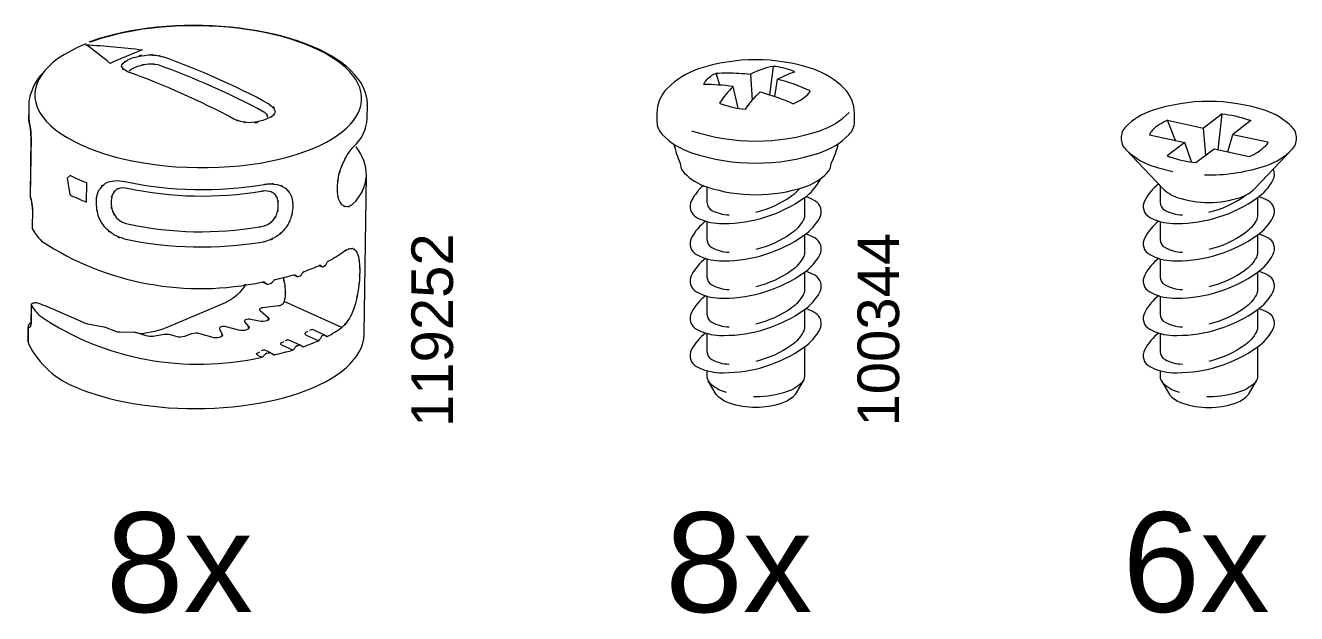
# Model space of a CAD drawing. Header units: metres. Extents: x -6.4 to 35.9, y -8.9 to 6.5.
# Drawn here: x 15.037 to 15.925, y 5.135 to 5.545 of the extents above; entities that cross this region are included whole.
import ezdxf

# ---------------------------------------------------------------- set-up
doc = ezdxf.new("R2010")
doc.units = ezdxf.units.M
doc.header["$MEASUREMENT"] = 0
doc.layers.add('PDF2_Geometry_Num_Penna__7_Num_Penna__7_Num_Penna__7_Num_Penna__7', color=7, linetype='Continuous', lineweight=18)
doc.layers.add('PDF2_Text_Num_Penna__7_Num_Penna__7_Num_Penna__7_Num_Penna__7', color=7, linetype='Continuous', lineweight=18)
doc.styles.add('GENERATED_STYLE_1', font='')
doc.styles.get('GENERATED_STYLE_1').set_extended_font_data('Arial')

msp = doc.modelspace()

# ---------------------------------------------------------------- linework, layer by layer
at = {"layer": 'PDF2_Geometry_Num_Penna__7_Num_Penna__7_Num_Penna__7_Num_Penna__7', "color": 7, "linetype": 'Continuous', "lineweight": 18, "flags": 128}
for points in [[(15.27584, 5.48957), (15.27587, 5.49057), (15.27565, 5.49359), (15.27507, 5.49661), (15.27416, 5.4996), (15.27291, 5.50255), (15.27129, 5.50547), (15.26933, 5.50837), (15.26701, 5.51119), (15.26436, 5.51398), (15.26137, 5.51668), (15.25807, 5.5193), (15.25444, 5.52182), (15.25053, 5.52423), (15.24636, 5.52655), (15.24192, 5.52874), (15.23722, 5.53081), (15.23231, 5.53276), (15.22718, 5.53459), (15.22184, 5.53629), (15.21632, 5.53784), (15.21063, 5.53925), (15.20479, 5.54055), (15.1988, 5.54168), (15.19271, 5.54266), (15.18651, 5.54351), (15.18022, 5.5442), (15.17387, 5.54474), (15.16747, 5.54512), (15.16105, 5.54535), (15.15461, 5.54542), (15.14818, 5.54534), (15.14179, 5.5451), (15.13542, 5.5447), (15.12915, 5.54417), (15.12295, 5.54346), (15.11685, 5.54262), (15.11086, 5.54162), (15.10501, 5.54047), (15.09932, 5.53918), (15.09379, 5.53776), (15.08846, 5.53619), (15.08333, 5.5345), (15.08143, 5.53378)], [(15.23846, 5.45975), (15.24307, 5.46182), (15.24737, 5.464), (15.25137, 5.46629), (15.25503, 5.46868), (15.25838, 5.47117), (15.26136, 5.47373), (15.264, 5.47639), (15.26627, 5.4791), (15.26816, 5.48186), (15.26967, 5.48468), (15.27079, 5.48753), (15.27154, 5.49041), (15.27189, 5.49331), (15.27183, 5.49622), (15.2714, 5.49913), (15.27056, 5.50203), (15.26934, 5.5049), (15.26773, 5.50774), (15.26575, 5.51054), (15.26337, 5.51328), (15.26065, 5.51597), (15.25758, 5.51859), (15.25416, 5.52112), (15.25041, 5.52358), (15.24633, 5.52594), (15.24195, 5.52819), (15.23728, 5.53032), (15.23235, 5.53234), (15.22713, 5.53423), (15.22169, 5.53599), (15.21605, 5.53762), (15.21018, 5.53909), (15.20414, 5.54042), (15.19793, 5.54158), (15.19159, 5.5426), (15.18514, 5.54346), (15.17859, 5.54414), (15.17196, 5.54466), (15.16528, 5.54501), (15.15858, 5.54519), (15.15189, 5.54521), (15.14521, 5.54504), (15.13856, 5.54471), (15.132, 5.54422), (15.12551, 5.54355), (15.11914, 5.54272), (15.11289, 5.54172), (15.10681, 5.54057), (15.10091, 5.53927), (15.09519, 5.5378), (15.08968, 5.5362), (15.08443, 5.53446), (15.08244, 5.53375)], [(15.03949, 5.49306), (15.03934, 5.48228)], [(15.03934, 5.48228), (15.03943, 5.47994), (15.03991, 5.47695)], [(15.83488, 5.47915), (15.86002, 5.47374)], [(15.87305, 5.48367), (15.86003, 5.47374)], [(15.86163, 5.45493), (15.86003, 5.47374)], [(15.04092, 5.4677), (15.04035, 5.42629)], [(15.85152, 5.45006), (15.84684, 5.46368)], [(15.87701, 5.4572), (15.88053, 5.46934)], [(15.25499, 5.43072), (15.25503, 5.43358)], [(15.08658, 5.42035), (15.08661, 5.42321)], [(15.09697, 5.42341), (15.09692, 5.42056)], [(15.21365, 5.41803), (15.21368, 5.42089)], [(15.22376, 5.42036), (15.22372, 5.41751)], [(15.18988, 5.36447), (15.18985, 5.36303)], [(15.20248, 5.36629), (15.20552, 5.36493)], [(15.22418, 5.37122), (15.22672, 5.3701)], [(15.0411, 5.35002), (15.04092, 5.3375)], [(15.2065, 5.33965), (15.20653, 5.34155)], [(15.17449, 5.32878), (15.17449, 5.32966)], [(15.19293, 5.3336), (15.19294, 5.33508)], [(15.2334, 5.32898), (15.23292, 5.32923), (15.23257, 5.32952), (15.23236, 5.32985), (15.23228, 5.33017), (15.23236, 5.33049), (15.23257, 5.33081), (15.23292, 5.33109), (15.2334, 5.33134)], [(15.2334, 5.33134), (15.23452, 5.33181)], [(15.21657, 5.32187), (15.21609, 5.32213), (15.21574, 5.32243), (15.21552, 5.32274), (15.21545, 5.32306), (15.21552, 5.32338), (15.21574, 5.3237), (15.21609, 5.32398), (15.21657, 5.32422)], [(15.21657, 5.32421), (15.2177, 5.3247)], [(15.19974, 5.31476), (15.19926, 5.31503), (15.19891, 5.3153), (15.1987, 5.31562), (15.19862, 5.31594), (15.1987, 5.31627), (15.19891, 5.31658), (15.19926, 5.31686), (15.19974, 5.31711)], [(15.19974, 5.31711), (15.20086, 5.31758)], [(15.20834, 5.3168), (15.20433, 5.31859)], [(15.89686, 5.29715), (15.89128, 5.28778)]]:
    msp.add_lwpolyline(points, dxfattribs=at)
for points in [[(15.09615, 5.5189, 0.023588), (15.07927, 5.53198, -0.015714), (15.11858, 5.52838, 0.010533)], [(15.59193, 5.4565, 0.116785), (15.61244, 5.46918, 0.198803), (15.61614, 5.47813), (15.61614, 5.48407, 0.199023), (15.60893, 5.50149, 0.116473), (15.58704, 5.51502, 0.162267), (15.5073, 5.51502, 0.116224), (15.48541, 5.50149, 0.198989), (15.4782, 5.48407), (15.4782, 5.47813, 0.199736), (15.48192, 5.46918, 0.116598), (15.50243, 5.4565, 0.162283)], [(15.0797, 5.42205), (15.07989, 5.4354, -0.025609), (15.06822, 5.44059), (15.06611, 5.43884), (15.06804, 5.42724, 0.025174)]]:
    msp.add_lwpolyline(points, format="xyb", close=True, dxfattribs=at)
for points in [[(15.55711, 5.49695), (15.55964, 5.51685, 0.077111), (15.54356, 5.51135), (15.54476, 5.49319)], [(15.56065, 5.49578), (15.56242, 5.50783, -0.049852), (15.57446, 5.51312, 0.018305), (15.57242, 5.51389, 0.06611), (15.55964, 5.51685)], [(15.53144, 5.50275, 0.033363), (15.51089, 5.50418, -0.121474), (15.5126, 5.507, -0.136616), (15.51956, 5.51209)], [(15.52201, 5.50375), (15.51956, 5.51209, -0.01474), (15.52727, 5.5123, -0.02935), (15.54357, 5.51135)], [(15.53503, 5.48754), (15.53144, 5.50275, 0.067971), (15.52193, 5.49105, 0.015108), (15.52376, 5.49037, 0.054104), (15.54002, 5.48685, -0.060585), (15.55027, 5.49896, -0.039505), (15.57344, 5.49074, 0.108009), (15.58358, 5.49728, 0.10707), (15.58518, 5.49979, 0.043153), (15.56242, 5.50783)], [(15.2653, 5.4597, -0.015735), (15.26633, 5.46083, 0.201698), (15.27575, 5.48047), (15.27587, 5.48982)], [(15.86077, 5.44104, 0.005511), (15.86372, 5.441, 0.080671), (15.90348, 5.44745, 0.116684), (15.92173, 5.45873, 0.414228), (15.92173, 5.4746, 0.116377), (15.90349, 5.4859, 0.162408), (15.82402, 5.48591, 0.116402), (15.80571, 5.47464, 0.41521), (15.80571, 5.45879, 0.116671), (15.82394, 5.44746, 0.030081), (15.83866, 5.44352)], [(15.03991, 5.47695), (15.03996, 5.4764), (15.03997, 5.47635, -0.072638), (15.03939, 5.48287)], [(15.50243, 5.4719, 0.162283), (15.59193, 5.4719, 0.117044), (15.61244, 5.48458)], [(15.84042, 5.46507), (15.83488, 5.47915, 0.101926), (15.82418, 5.4721, 0.120518), (15.82228, 5.46896), (15.84684, 5.46368), (15.83458, 5.45434, 0.016664), (15.83661, 5.45358, 0.053777), (15.85473, 5.44966), (15.86734, 5.45927), (15.89197, 5.45398, 0.106547), (15.90325, 5.46126)], [(15.87025, 5.45865), (15.87305, 5.48367, -0.053844), (15.89082, 5.47978, -0.021126), (15.8931, 5.47893), (15.88053, 5.46934), (15.90504, 5.46407, -0.108961), (15.90325, 5.46126)], [(15.03997, 5.47634, -0.039539), (15.04083, 5.46975, -0.024883), (15.04087, 5.46794), (15.0403, 5.42653)], [(15.49001, 5.46256, 0.044608), (15.49442, 5.44924, 0.199167), (15.49725, 5.44239, 0.116367), (15.51294, 5.4327, 0.162099), (15.5814, 5.4327, 0.116268), (15.59709, 5.44239, 0.199321), (15.59993, 5.44924, 0.058564), (15.60493, 5.46295)], [(15.04101, 5.35033), (15.04083, 5.33783, 0.287889), (15.039, 5.33499), (15.03888, 5.32472), (15.03892, 5.32389), (15.03913, 5.32317, 0.188738), (15.07336, 5.2923), (15.07424, 5.29193), (15.07907, 5.29004), (15.08411, 5.28827), (15.08938, 5.28664), (15.09484, 5.28512), (15.10047, 5.28374), (15.10626, 5.28251), (15.1122, 5.28142), (15.11826, 5.28046), (15.1244, 5.27967), (15.13067, 5.279), (15.137, 5.27848), (15.14338, 5.27812), (15.1498, 5.27792), (15.15623, 5.27786), (15.16266, 5.27795), (15.16907, 5.2782), (15.17545, 5.27859), (15.18176, 5.27914), (15.18798, 5.27983), (15.19413, 5.28067), (15.20015, 5.28165), (15.20604, 5.28278), (15.21179, 5.28404), (15.21738, 5.28545), (15.22278, 5.28698), (15.228, 5.28865), (15.23298, 5.29044), (15.23777, 5.29236), (15.24231, 5.2944), (15.2466, 5.29656), (15.25062, 5.29883), (15.25437, 5.30121), (15.25783, 5.3037), (15.26098, 5.3063), (15.26383, 5.309), (15.26631, 5.31179), (15.26847, 5.31465), (15.27025, 5.31758), (15.27168, 5.32057), (15.27271, 5.32356), (15.27337, 5.32656), (15.27367, 5.32956), (15.27369, 5.33021), (15.2752, 5.44044, 0.169445), (15.26809, 5.46055)], [(15.80551, 5.45893), (15.83142, 5.43173, 0.115798), (15.84164, 5.42537, 0.16262), (15.88573, 5.42537, 0.117108), (15.89597, 5.43168), (15.92192, 5.45893)], [(15.8286, 5.43468, 0.105336), (15.8189, 5.42321, 0.413241), (15.82246, 5.4114, 0.116292), (15.83851, 5.40713, 0.007224), (15.84131, 5.4071, 0.154758), (15.89753, 5.42493, 0.116561), (15.90854, 5.43738, 0.233563), (15.90878, 5.44511)], [(15.10645, 5.43643, 0.094279), (15.20379, 5.43439, -0.018676), (15.20613, 5.4347)], [(15.26476, 5.4199, 0.033384), (15.26578, 5.42079, 0.193348), (15.2752, 5.44044)], [(15.51065, 5.43355, 0.092484), (15.50235, 5.42321, 0.412695), (15.50591, 5.4114, 0.116067), (15.52196, 5.40712, 0.005755), (15.52477, 5.4071, 0.154882), (15.58099, 5.42493, 0.125016), (15.59258, 5.4385)], [(15.04039, 5.42573, -0.053815), (15.04191, 5.41647), (15.04174, 5.40396)], [(15.10222, 5.43161, -0.150456), (15.10818, 5.43174, 0.094197), (15.20203, 5.42977), (15.20238, 5.42984), (15.20352, 5.42994, -0.14899), (15.20837, 5.42936)], [(15.51222, 5.40875, 0.107194), (15.50235, 5.39715, 0.413051), (15.50591, 5.38535, 0.116057), (15.52196, 5.38107, 0.007191), (15.52477, 5.38103, 0.154873), (15.58099, 5.39888, 0.116905), (15.59199, 5.41133, 0.415252), (15.58849, 5.42298, 0.048757), (15.58213, 5.42577)], [(15.51315, 5.43263), (15.51315, 5.42198, 0.276839), (15.51656, 5.41628, 0.116669), (15.52846, 5.41311)], [(15.54718, 5.41501, 0.095557), (15.57227, 5.42632, 0.072445), (15.57781, 5.43157)], [(15.82876, 5.40875, 0.107446), (15.8189, 5.39715, 0.413406), (15.82246, 5.38535, 0.116282), (15.83851, 5.38107, 0.007224), (15.84131, 5.38104, 0.154885), (15.89753, 5.39888, 0.116561), (15.90854, 5.41133, 0.413735), (15.90497, 5.4231, 0.04816), (15.89867, 5.42577)], [(15.82969, 5.43353), (15.82969, 5.42198, 0.276526), (15.83311, 5.41628, 0.116535), (15.84501, 5.41311), (15.84523, 5.41311)], [(15.5812, 5.42508), (15.5812, 5.41256, -0.124952), (15.58043, 5.40949, -0.116023), (15.57227, 5.40026, -0.095438), (15.54718, 5.38896)], [(15.89774, 5.42508), (15.89774, 5.41256, -0.124323), (15.89697, 5.40949, -0.116962), (15.8888, 5.40027, -0.096036), (15.86372, 5.38897)], [(15.042, 5.41613), (15.04184, 5.40361, 0.066551), (15.04817, 5.39487, 0.201539), (15.20279, 5.36633)], [(15.51315, 5.40848), (15.51315, 5.39593, 0.276333), (15.51656, 5.39022, 0.116032), (15.52847, 5.38705), (15.52869, 5.38705)], [(15.82969, 5.40848), (15.82969, 5.39593, 0.275707), (15.83311, 5.39022, 0.11623), (15.84501, 5.38705), (15.84523, 5.38705)], [(15.10943, 5.40661, 0.094186), (15.20023, 5.40471, 0.023631), (15.20181, 5.40491)], [(15.51222, 5.38271, 0.106159), (15.50235, 5.37111, 0.412686), (15.50591, 5.3593, 0.116528), (15.52196, 5.35502, 0.005746), (15.52477, 5.35498, 0.154869), (15.58099, 5.37283, 0.11661), (15.59199, 5.38527, 0.414374), (15.58847, 5.39699, 0.04821), (15.58213, 5.39972)], [(15.5812, 5.39903), (15.5812, 5.38649, -0.125053), (15.58043, 5.38344, -0.116023), (15.57227, 5.37421, -0.095707), (15.54718, 5.36291)], [(15.82876, 5.38271, 0.106411), (15.8189, 5.37111, 0.412968), (15.82246, 5.3593, 0.116754), (15.83851, 5.35502, 0.005779), (15.84131, 5.35498, 0.15488), (15.89753, 5.37283, 0.116561), (15.90854, 5.38527, 0.412613), (15.90496, 5.39711, 0.047098), (15.89867, 5.39972)], [(15.89774, 5.39903), (15.89774, 5.38649, -0.125152), (15.89697, 5.38345, -0.116449), (15.8888, 5.37421, -0.095499), (15.86372, 5.36291)], [(15.10591, 5.3964, 0.094245), (15.20323, 5.39437, 0.026512), (15.20558, 5.39489)], [(15.51315, 5.38243), (15.51315, 5.36987, 0.276839), (15.51656, 5.36417, 0.115687), (15.52847, 5.36099), (15.52869, 5.36099)], [(15.82969, 5.38243), (15.82969, 5.36987, 0.276526), (15.83311, 5.36418, 0.114931), (15.84501, 5.361, 0.018277), (15.84523, 5.36099)], [(15.24423, 5.37693), (15.24228, 5.37777), (15.24438, 5.37684, 0.00234), (15.24325, 5.37779)], [(15.51222, 5.35665, 0.106504), (15.50235, 5.34505, 0.41245), (15.50591, 5.33324, 0.116067), (15.52196, 5.32896, 0.005752), (15.52477, 5.32893, 0.154816), (15.58099, 5.34677, 0.11661), (15.59199, 5.35921, 0.413806), (15.58845, 5.37098, 0.045477), (15.58213, 5.37367)], [(15.5812, 5.37298), (15.5812, 5.36045, -0.124323), (15.58043, 5.35739, -0.115805), (15.57227, 5.34815, -0.095572), (15.54718, 5.33685)], [(15.82876, 5.35665, 0.106756), (15.8189, 5.34505, 0.413415), (15.82246, 5.33325, 0.116046), (15.83851, 5.32896, 0.00578), (15.84131, 5.32893, 0.154946), (15.89753, 5.34678, 0.116294), (15.90854, 5.35921, 0.412733), (15.90494, 5.37107, 0.047083), (15.89867, 5.37367)], [(15.89774, 5.37298), (15.89774, 5.36045, -0.123695), (15.89697, 5.35739, -0.115834), (15.8888, 5.34815, -0.095917), (15.86372, 5.33686)], [(15.19101, 5.36469, -0.142901), (15.17651, 5.35161), (15.137, 5.33491, -0.068424), (15.11735, 5.32997)], [(15.20254, 5.36629), (15.20529, 5.36506, 0.00598), (15.20388, 5.3661)], [(15.21166, 5.36806, 0.017544), (15.22423, 5.37124), (15.22653, 5.37021)], [(15.51315, 5.35637), (15.51315, 5.34382, 0.276405), (15.51656, 5.33812, 0.117305), (15.52846, 5.33495)], [(15.82969, 5.35638), (15.82969, 5.34382, 0.276526), (15.83311, 5.33812, 0.116216), (15.84501, 5.33495)], [(15.09172, 5.33474), (15.08059, 5.3368, -0.05334), (15.07914, 5.33722, -0.011818), (15.0755, 5.33882), (15.05785, 5.34667, 0.002502), (15.04642, 5.35131)], [(15.2466, 5.32878), (15.24787, 5.32821, 0.03585), (15.2581, 5.33455), (15.21767, 5.35254, -0.015755), (15.21705, 5.35109, -0.219565), (15.21377, 5.34958), (15.20284, 5.34825), (15.20221, 5.34813), (15.20163, 5.34797), (15.20118, 5.34774), (15.20085, 5.34748), (15.20065, 5.3472), (15.2006, 5.3469), (15.2007, 5.3466), (15.20095, 5.34632), (15.20653, 5.34155), (15.207, 5.34094), (15.207, 5.34031), (15.20657, 5.3397), (15.20573, 5.33918), (15.20454, 5.3388), (15.20314, 5.33862), (15.20166, 5.33862), (15.20025, 5.33882), (15.19442, 5.34008), (15.19352, 5.34021), (15.19258, 5.34022), (15.19169, 5.34011), (15.19091, 5.33989), (15.19032, 5.33958), (15.18997, 5.33921), (15.18989, 5.3388), (15.19009, 5.3384), (15.19294, 5.33508), (15.19325, 5.33446), (15.1931, 5.33383), (15.19253, 5.33326), (15.19156, 5.33279), (15.19033, 5.33247), (15.1889, 5.33234), (15.18745, 5.33239), (15.1861, 5.33265), (15.17731, 5.33497), (15.17648, 5.33513), (15.17556, 5.33519), (15.17467, 5.33511), (15.17385, 5.33493), (15.17321, 5.33467), (15.17275, 5.33433), (15.17255, 5.33394), (15.17261, 5.33355), (15.17449, 5.32965), (15.17459, 5.32905), (15.17425, 5.32845), (15.17352, 5.32794), (15.17248, 5.32754), (15.17121, 5.32729), (15.16981, 5.32721), (15.16842, 5.32732), (15.16715, 5.32761), (15.15894, 5.33013, 0.15323), (15.15313, 5.33003), (15.14818, 5.3282, -0.151138), (15.14244, 5.32808), (15.13832, 5.32929, 0.106016), (15.13399, 5.32952), (15.12598, 5.32827, -0.114954), (15.12138, 5.3286), (15.11584, 5.33049, 0.074609), (15.11311, 5.33093), (15.10304, 5.33118, -0.084779), (15.10011, 5.3317), (15.09302, 5.3344)], [(15.51222, 5.33059, 0.107194), (15.50235, 5.31899, 0.413275), (15.50591, 5.30719, 0.116302), (15.52196, 5.30292, 0.005746), (15.52477, 5.30287, 0.154807), (15.58099, 5.32072, 0.116582), (15.59199, 5.33317, 0.414707), (15.58851, 5.3448, 0.04821), (15.58213, 5.34761)], [(15.5812, 5.34692), (15.5812, 5.33439, -0.124323), (15.58043, 5.33133, -0.116279), (15.57227, 5.3221, -0.095565), (15.54718, 5.3108)], [(15.82876, 5.3306, 0.106928), (15.8189, 5.31899, 0.413813), (15.82246, 5.30719, 0.116292), (15.83851, 5.30292, 0.005779), (15.84131, 5.30287, 0.154815), (15.89753, 5.32072, 0.116399), (15.90854, 5.33316, 0.412889), (15.90499, 5.34494, 0.047645), (15.89867, 5.34761)], [(15.89774, 5.34692), (15.89774, 5.33439, -0.124323), (15.89697, 5.33133, -0.115653), (15.8888, 5.3221, -0.095499), (15.86372, 5.3108)], [(15.03891, 5.3245), (15.03904, 5.33476, -0.291358), (15.04083, 5.33785), (15.0408, 5.33717), (15.04073, 5.33673), (15.0407, 5.33656), (15.04071, 5.33658)], [(15.04744, 5.34227, 0.205789), (15.20207, 5.31373), (15.19973, 5.31476)], [(15.22957, 5.32177), (15.23114, 5.32106, 0.022247), (15.24178, 5.32526), (15.2334, 5.32898)], [(15.24717, 5.32827, 0.002209), (15.24611, 5.32919), (15.23798, 5.3328, 0.203488), (15.23653, 5.33283), (15.2354, 5.33235)], [(15.51315, 5.33032), (15.51315, 5.31777, 0.276839), (15.51656, 5.31207, 0.116019), (15.52846, 5.30889)], [(15.82969, 5.33032), (15.82969, 5.31776, 0.276839), (15.8331, 5.31207, 0.115885), (15.84501, 5.30889), (15.84523, 5.30889)], [(15.20905, 5.3163), (15.21094, 5.31545, 0.017835), (15.22372, 5.31869), (15.21657, 5.32186)], [(15.23028, 5.32117, 0.001773), (15.22898, 5.32222), (15.22114, 5.32569, 0.209146), (15.2197, 5.32571), (15.21857, 5.32524)], [(15.5812, 5.32087), (15.5812, 5.30035, -0.197061), (15.57937, 5.29593, -0.116154), (15.56925, 5.28968, -0.080362), (15.54718, 5.2861, -0.008372), (15.54574, 5.28612)], [(15.89774, 5.32087), (15.89774, 5.30035, -0.199161), (15.89591, 5.29594, -0.116285), (15.88579, 5.28968, -0.080317), (15.86372, 5.2861, -0.000021), (15.86229, 5.28611)], [(15.20351, 5.31856, 0.228424), (15.20287, 5.31859), (15.20174, 5.31812)], [(15.51315, 5.30427), (15.51315, 5.30034, 0.198629), (15.51498, 5.29593, 0.116423), (15.5251, 5.28969, 0.007304), (15.5266, 5.2892)], [(15.82969, 5.30427), (15.82969, 5.30034, 0.198377), (15.83152, 5.29593, 0.11606), (15.84164, 5.28969, 0.009005), (15.84315, 5.2892)], [(15.58031, 5.29715), (15.57473, 5.28778, -0.054165), (15.57395, 5.28676, -0.11631), (15.56553, 5.28157, -0.162605), (15.52881, 5.28157, -0.116795), (15.52041, 5.28676, -0.058777), (15.51961, 5.28778), (15.51403, 5.29715)], [(15.83058, 5.29715), (15.83616, 5.28778, 0.057382), (15.83695, 5.28677, 0.116492), (15.84537, 5.28157, 0.16279), (15.88209, 5.28157, 0.116625), (15.89049, 5.28677)]]:
    msp.add_lwpolyline(points, format="xyb", dxfattribs=at)
at = {"layer": 'PDF2_Geometry_Num_Penna__7_Num_Penna__7_Num_Penna__7_Num_Penna__7', "color": 7, "linetype": 'Continuous', "lineweight": 18}
for centre, radius, start, end in [((14.95672, 5.02734), 0.52659, 61.58026, 70.44297), ((15.4001, 4.83969), 0.74123, 112.81791, 113.18157), ((15.26823, 5.15258), 0.39491, 112.6334, 113.31072), ((14.95388, 5.02301), 0.5251, 61.60407, 70.43516), ((14.92678, 5.00505), 0.53953, 61.688, 70.33832), ((15.32353, 5.19812), 0.30563, 112.35126, 113.23298), ((15.84692, 5.48576), 0.07272, 283.3557, 305.17267), ((15.21103, 5.45303), 0.0814, 297.48638, 305.96799), ((15.10047, 5.46136), 0.15763, 325.14168, 325.8879), ((15.1892, 5.49718), 0.13068, 289.05852, 294.0712), ((15.25679, 5.35374), 0.02597, 114.04389, 117.05825), ((15.0849, 5.46634), 0.18443, 331.47003, 332.09526), ((15.17891, 5.51076), 0.14848, 280.65857, 281.35784), ((14.89993, 5.63839), 0.41225, 318.61266, 318.90445), ((15.20396, 5.4446), 0.07814, 287.48722, 288.62548), ((15.25619, 5.30541), 0.02602, 114.14465, 117.1699), ((15.21998, 5.32496), 0.000805, 63.90272, 110.22593), ((15.5906, 5.05741), 0.45005, 144.13904, 144.40189), ((15.07795, 5.78248), 0.48417, 287.90254, 288.08686), ((15.40274, 5.23572), 0.18388, 149.95991, 150.58843), ((14.94932, 5.54608), 0.34375, 317.60813, 317.9622), ((15.10797, 5.81292), 0.50593, 281.14046, 281.34459), ((15.13366, 5.2174), 0.12435, 52.19005, 52.96481)]:
    msp.add_arc(centre, radius, start, end, dxfattribs=at)
msp.add_ellipse((15.15774, 5.49567), major_axis=(-0.11417, 0.00156), ratio=0.433766, start_param=5.476389, end_param=8.645138, dxfattribs=at)
for points in [[(15.11265, 5.52291), (15.12725, 5.52645), (15.10691, 5.52256), (15.12283, 5.52485)], [(15.12283, 5.52485), (15.13116, 5.52466), (15.12017, 5.52516), (15.12832, 5.5246)], [(15.12832, 5.5246), (15.13557, 5.52318), (15.12624, 5.52528), (15.13299, 5.52355)], [(15.10831, 5.51313), (15.10033, 5.51853), (15.10874, 5.5109), (15.10412, 5.51695)], [(15.10412, 5.51695), (15.1053, 5.52025), (15.10311, 5.51586), (15.10522, 5.51913)], [(15.10522, 5.51913), (15.1095, 5.52213), (15.10325, 5.51825), (15.10832, 5.52107)], [(15.11196, 5.51525), (15.10899, 5.51369), (15.11269, 5.5158), (15.11011, 5.51419)], [(15.11011, 5.51419), (15.10926, 5.51316), (15.11029, 5.51455), (15.10959, 5.5135)], [(15.123, 5.51846), (15.11244, 5.51676), (15.12593, 5.51957), (15.11626, 5.51707)], [(15.12972, 5.51779), (15.12008, 5.51924), (15.13353, 5.51789), (15.123, 5.51846)], [(15.04913, 5.51219), (15.0439, 5.50727), (15.04107, 5.50016), (15.03953, 5.49334)], [(15.20734, 5.49047), (15.21528, 5.48304), (15.20693, 5.49323), (15.21151, 5.48539)], [(15.04054, 5.47321), (15.03958, 5.47934), (15.04084, 5.47184), (15.03991, 5.47695)], [(15.18732, 5.4783), (15.18009, 5.48075), (15.18938, 5.47724), (15.18266, 5.48004)], [(15.20297, 5.47896), (15.18839, 5.47589), (15.20872, 5.47885), (15.19281, 5.47749)], [(15.20491, 5.48401), (15.20298, 5.48539), (15.20561, 5.48357), (15.2036, 5.48492)], [(15.20612, 5.48245), (15.20456, 5.48482), (15.20698, 5.4817), (15.20491, 5.48401)], [(15.20624, 5.48127), (15.20614, 5.48304), (15.20639, 5.48069), (15.20612, 5.48245)], [(15.21042, 5.48282), (15.20613, 5.47962), (15.21236, 5.4837), (15.2073, 5.48078)], [(15.21151, 5.48539), (15.21032, 5.48148), (15.21252, 5.48659), (15.21042, 5.48282)], [(15.04081, 5.47049), (15.04042, 5.47463), (15.04099, 5.46922), (15.04054, 5.47321)], [(15.04092, 5.4677), (15.04081, 5.47185), (15.04101, 5.46625), (15.04081, 5.47049)], [(15.19281, 5.47749), (15.18449, 5.4785), (15.19546, 5.47685), (15.18732, 5.4783)], [(15.26188, 5.45498), (15.26704, 5.46243), (15.26021, 5.45299), (15.26529, 5.45971)], [(15.25856, 5.4486), (15.26346, 5.45848), (15.25681, 5.44571), (15.26188, 5.45498)], [(15.25503, 5.43358), (15.25617, 5.4448), (15.25416, 5.42971), (15.25604, 5.44114)], [(15.25604, 5.44114), (15.25763, 5.44686), (15.25542, 5.43926), (15.25714, 5.44493)], [(15.25714, 5.44493), (15.25921, 5.45048), (15.25639, 5.44315), (15.25856, 5.4486)], [(15.08833, 5.43037), (15.09476, 5.43811), (15.08548, 5.42855), (15.09298, 5.43515)], [(15.09298, 5.43515), (15.09665, 5.43724), (15.10143, 5.43752), (15.10645, 5.43643)], [(15.20613, 5.4347), (15.21663, 5.43458), (15.20287, 5.43531), (15.213, 5.43433)], [(15.213, 5.43433), (15.22187, 5.43096), (15.21047, 5.43609), (15.21869, 5.43177)], [(15.21869, 5.43177), (15.22485, 5.42501), (15.21728, 5.43461), (15.22248, 5.42696)], [(15.04035, 5.4263), (15.04183, 5.41988), (15.03984, 5.42879), (15.04135, 5.42184)], [(15.0403, 5.42653), (15.04056, 5.42653), (15.04013, 5.42574), (15.0404, 5.42574)], [(15.08661, 5.42321), (15.08714, 5.42901), (15.08622, 5.42139), (15.08708, 5.42702)], [(15.08708, 5.42702), (15.08881, 5.43216), (15.08627, 5.42544), (15.08833, 5.43037)], [(15.09803, 5.42785), (15.09603, 5.4214), (15.09815, 5.43028), (15.09697, 5.42341)], [(15.10097, 5.43098), (15.09619, 5.42661), (15.10207, 5.43287), (15.09803, 5.42785)], [(15.10223, 5.43158), (15.10033, 5.43068), (15.10287, 5.43188), (15.10097, 5.43098)], [(15.20998, 5.42846), (15.20759, 5.42984), (15.21082, 5.42806), (15.20836, 5.42936)], [(15.2114, 5.42724), (15.20934, 5.42913), (15.21217, 5.42672), (15.20998, 5.42846)], [(15.21245, 5.42582), (15.21091, 5.42801), (15.21305, 5.42515), (15.2114, 5.42724)], [(15.21319, 5.42422), (15.21217, 5.42666), (15.21362, 5.42347), (15.21245, 5.42582)], [(15.21368, 5.42089), (15.21309, 5.42596), (15.21409, 5.4193), (15.21319, 5.42422)], [(15.22248, 5.42696), (15.22409, 5.42234), (15.22214, 5.42862), (15.22347, 5.42383)], [(15.25817, 5.42016), (15.25437, 5.42587), (15.2591, 5.41753), (15.25582, 5.42433)], [(15.25582, 5.42433), (15.25476, 5.42868), (15.25604, 5.42273), (15.25517, 5.4273)], [(15.25517, 5.4273), (15.2548, 5.43234), (15.25517, 5.4255), (15.25498, 5.43071)], [(15.04135, 5.42184), (15.04206, 5.41773), (15.04114, 5.4233), (15.04181, 5.41905)], [(15.04181, 5.41905), (15.04219, 5.41461), (15.0418, 5.42049), (15.04201, 5.41613)], [(15.0881, 5.41209), (15.08515, 5.42448), (15.08818, 5.40799), (15.08658, 5.42035)], [(15.09692, 5.42056), (15.09791, 5.41307), (15.09604, 5.42303), (15.09785, 5.41556)], [(15.09785, 5.41556), (15.10173, 5.40858), (15.09606, 5.41765), (15.10068, 5.41103)], [(15.21272, 5.41356), (15.21447, 5.42026), (15.21263, 5.41133), (15.21364, 5.41803)], [(15.22372, 5.41751), (15.22209, 5.4065), (15.22501, 5.4212), (15.22225, 5.41016)], [(15.22347, 5.42383), (15.22404, 5.4187), (15.22346, 5.42564), (15.22376, 5.42036)], [(15.26139, 5.4187), (15.25647, 5.42031), (15.2629, 5.4174), (15.25817, 5.42016)], [(15.26476, 5.4199), (15.25972, 5.41758), (15.26645, 5.41997), (15.26139, 5.4187)], [(15.08999, 5.40812), (15.08699, 5.41404), (15.0908, 5.40609), (15.0881, 5.41209)], [(15.09256, 5.40451), (15.08859, 5.40983), (15.09372, 5.40262), (15.08999, 5.40812)], [(15.10069, 5.41104), (15.10645, 5.40616), (15.09847, 5.41223), (15.10469, 5.408)], [(15.10469, 5.408), (15.11171, 5.40558), (15.10222, 5.40836), (15.10943, 5.40661)], [(15.20638, 5.40649), (15.2123, 5.41071), (15.20467, 5.40471), (15.21019, 5.40949)], [(15.21019, 5.40949), (15.2143, 5.41543), (15.20923, 5.40728), (15.21272, 5.41356)], [(15.22057, 5.40661), (15.2173, 5.40161), (15.22181, 5.40818), (15.21832, 5.40332)], [(15.22225, 5.41016), (15.21985, 5.4048), (15.22323, 5.41187), (15.22057, 5.40661)], [(15.52847, 5.41311), (15.52855, 5.41311), (15.52861, 5.4131), (15.52869, 5.4131)], [(15.09869, 5.39928), (15.08918, 5.40667), (15.10145, 5.3962), (15.09255, 5.40451)], [(15.10591, 5.3964), (15.09494, 5.40019), (15.10938, 5.39444), (15.09869, 5.39928)], [(15.20181, 5.40491), (15.20877, 5.40697), (15.19964, 5.40382), (15.20638, 5.40649)], [(15.21252, 5.39805), (15.20228, 5.39284), (15.21616, 5.39915), (15.20559, 5.39489)], [(15.21832, 5.40332), (15.20992, 5.39501), (15.22153, 5.40557), (15.21252, 5.39805)], [(15.26166, 5.38887), (15.26546, 5.39019), (15.2605, 5.3887), (15.26413, 5.38961)], [(15.26619, 5.38936), (15.26878, 5.38771), (15.26547, 5.39019), (15.26786, 5.38812)], [(15.25884, 5.38715), (15.26316, 5.38994), (15.25749, 5.38651), (15.26166, 5.38887)], [(15.26413, 5.38961), (15.26732, 5.38945), (15.2632, 5.38994), (15.26619, 5.38936)], [(15.26786, 5.38812), (15.26981, 5.38498), (15.26732, 5.38944), (15.2691, 5.38589)], [(15.2691, 5.38589), (15.27047, 5.38123), (15.26876, 5.38771), (15.26996, 5.38266)], [(15.26996, 5.38266), (15.27075, 5.37659), (15.2698, 5.38492), (15.27044, 5.37848)], [(15.23098, 5.37295), (15.23149, 5.37356), (15.2308, 5.37277), (15.23133, 5.37334)], [(15.23133, 5.37334), (15.23193, 5.37378), (15.23111, 5.37324), (15.23174, 5.37361)], [(15.23174, 5.37361), (15.23195, 5.37361), (15.23165, 5.37367), (15.23187, 5.37367)], [(15.2425, 5.37785), (15.24305, 5.37802), (15.24233, 5.37785), (15.24285, 5.37795)], [(15.24285, 5.37795), (15.24334, 5.37784), (15.24271, 5.37802), (15.24317, 5.37785)], [(15.24317, 5.37785), (15.24332, 5.37785), (15.2431, 5.37779), (15.24326, 5.37779)], [(15.24423, 5.37693), (15.24465, 5.37669), (15.24407, 5.37697), (15.24451, 5.3768)], [(15.24451, 5.3768), (15.24502, 5.3768), (15.24434, 5.37675), (15.24484, 5.37682)], [(15.24484, 5.37682), (15.24503, 5.37682), (15.24478, 5.37687), (15.24497, 5.37687)], [(15.2462, 5.37746), (15.24671, 5.37781), (15.24602, 5.37731), (15.24654, 5.37771)], [(15.24654, 5.37771), (15.247, 5.37827), (15.2464, 5.37749), (15.24685, 5.37811)], [(15.24685, 5.37811), (15.2471, 5.37811), (15.24667, 5.37825), (15.24694, 5.37825)], [(15.24789, 5.38003), (15.24829, 5.38069), (15.24773, 5.37984), (15.24817, 5.38045)], [(15.24817, 5.38045), (15.24865, 5.38094), (15.248, 5.38033), (15.24849, 5.38075)], [(15.24849, 5.38075), (15.24868, 5.38075), (15.24842, 5.38082), (15.2486, 5.38082)], [(15.27054, 5.37345), (15.27023, 5.36514), (15.27075, 5.37636), (15.2703, 5.36785)], [(15.27044, 5.37848), (15.27067, 5.37108), (15.27044, 5.38113), (15.27054, 5.37345)], [(15.20279, 5.36632), (15.20361, 5.36638), (15.20253, 5.36636), (15.20334, 5.36633)], [(15.20334, 5.36633), (15.20407, 5.3661), (15.20311, 5.36646), (15.20381, 5.36617)], [(15.20381, 5.36617), (15.20395, 5.36617), (15.20376, 5.3661), (15.20388, 5.3661)], [(15.20529, 5.36506), (15.20593, 5.36471), (15.20505, 5.36512), (15.20574, 5.36486)], [(15.20574, 5.36486), (15.20648, 5.36477), (15.20546, 5.36483), (15.20623, 5.36483)], [(15.20623, 5.36483), (15.20645, 5.36483), (15.20616, 5.36484), (15.20637, 5.36484)], [(15.20815, 5.36519), (15.20894, 5.36545), (15.20791, 5.36506), (15.20868, 5.36538)], [(15.20868, 5.36538), (15.20939, 5.36588), (15.20847, 5.36518), (15.20915, 5.36573)], [(15.20915, 5.36573), (15.20934, 5.36573), (15.20904, 5.36583), (15.20922, 5.36583)], [(15.21061, 5.36741), (15.21123, 5.368), (15.21038, 5.36725), (15.21104, 5.36779)], [(15.21104, 5.36779), (15.21176, 5.36818), (15.21078, 5.36771), (15.21152, 5.36802)], [(15.21152, 5.36802), (15.21174, 5.36802), (15.21143, 5.36806), (15.21165, 5.36806)], [(15.21704, 5.3694), (15.21843, 5.36352), (15.21664, 5.37132), (15.21793, 5.36549)], [(15.21793, 5.36549), (15.21894, 5.35839), (15.21776, 5.36776), (15.21851, 5.36081)], [(15.22444, 5.3713), (15.22511, 5.3714), (15.22423, 5.37131), (15.22489, 5.37135)], [(15.22489, 5.37135), (15.22546, 5.37119), (15.2247, 5.37144), (15.22525, 5.37122)], [(15.22653, 5.3702), (15.22703, 5.3702), (15.22487, 5.37114), (15.22536, 5.37114)], [(15.22525, 5.37122), (15.22544, 5.37122), (15.22518, 5.37114), (15.22536, 5.37114)], [(15.22653, 5.3702), (15.22705, 5.36993), (15.22634, 5.37026), (15.22688, 5.37004)], [(15.22688, 5.37004), (15.2275, 5.37), (15.22666, 5.37), (15.22731, 5.37004)], [(15.22731, 5.37004), (15.22751, 5.37004), (15.22723, 5.37007), (15.22745, 5.37007)], [(15.22893, 5.37055), (15.22956, 5.37084), (15.22872, 5.37041), (15.22935, 5.37077)], [(15.22935, 5.37077), (15.22994, 5.37127), (15.22918, 5.37056), (15.22972, 5.37113)], [(15.22972, 5.37113), (15.22998, 5.37113), (15.22957, 5.37126), (15.22982, 5.37126)], [(15.2697, 5.36198), (15.26651, 5.34459), (15.27117, 5.36746), (15.26737, 5.35053)], [(15.2703, 5.36785), (15.26946, 5.35907), (15.27067, 5.3708), (15.2697, 5.36198)], [(15.21848, 5.35625), (15.21738, 5.35058), (15.21897, 5.35799), (15.21767, 5.35254)], [(15.21851, 5.36081), (15.21862, 5.3538), (15.21871, 5.36293), (15.21848, 5.35625)], [(15.04262, 5.35149), (15.04039, 5.35061), (15.0431, 5.35189), (15.04127, 5.35086)], [(15.04127, 5.35086), (15.04074, 5.34962), (15.04109, 5.35128), (15.0411, 5.35002)], [(15.0411, 5.35002), (15.04269, 5.34738), (15.0448, 5.3448), (15.04745, 5.34227)], [(15.04461, 5.35166), (15.04158, 5.35151), (15.04556, 5.35186), (15.04262, 5.35149)], [(15.04642, 5.35131), (15.04383, 5.35194), (15.04745, 5.35124), (15.04461, 5.35166)], [(15.26562, 5.34544), (15.2625, 5.33857), (15.26678, 5.34752), (15.26347, 5.34096)], [(15.26737, 5.35053), (15.26484, 5.34278), (15.26831, 5.35295), (15.26562, 5.34544)], [(15.04092, 5.3375), (15.04059, 5.33402), (15.04116, 5.33828), (15.04065, 5.33537)], [(15.26347, 5.34096), (15.25572, 5.33058), (15.26646, 5.34338), (15.2581, 5.33455)], [(15.04013, 5.33447), (15.03847, 5.33445), (15.04062, 5.33388), (15.03903, 5.33476)], [(15.04065, 5.33537), (15.03989, 5.33382), (15.04093, 5.33562), (15.04013, 5.33447)], [(15.09302, 5.3344), (15.09259, 5.33454), (15.09216, 5.33467), (15.09171, 5.33474)], [(15.24396, 5.3283), (15.24347, 5.32776), (15.2441, 5.32852), (15.24364, 5.32793)], [(15.24431, 5.32855), (15.24378, 5.32822), (15.24448, 5.32871), (15.24396, 5.3283)], [(15.24565, 5.32921), (15.24585, 5.32921), (15.24537, 5.32915), (15.24554, 5.32915)], [(15.24598, 5.32923), (15.24548, 5.32921), (15.24615, 5.32929), (15.24565, 5.32921)], [(15.24626, 5.3291), (15.24585, 5.32933), (15.2464, 5.32906), (15.24598, 5.32923)], [(15.24726, 5.32821), (15.24742, 5.32821), (15.24702, 5.32826), (15.24717, 5.32826)], [(15.24754, 5.32812), (15.24709, 5.32821), (15.24769, 5.32804), (15.24726, 5.32821)], [(15.24787, 5.32821), (15.24738, 5.32804), (15.24803, 5.32823), (15.24754, 5.32812)], [(15.52847, 5.33495), (15.52855, 5.33495), (15.52861, 5.33494), (15.52869, 5.33494)], [(15.84501, 5.33495), (15.84509, 5.33495), (15.84515, 5.33494), (15.84523, 5.33494)], [(15.03894, 5.3239), (15.03926, 5.3228), (15.03878, 5.32425), (15.03918, 5.32318)], [(15.0389, 5.32449), (15.03893, 5.32359), (15.03886, 5.32478), (15.03894, 5.3239)], [(15.22465, 5.31938), (15.22411, 5.31878), (15.22485, 5.31955), (15.22429, 5.319)], [(15.22595, 5.32118), (15.2262, 5.32118), (15.22561, 5.32105), (15.22586, 5.32105)], [(15.22635, 5.32154), (15.22575, 5.32103), (15.22652, 5.32174), (15.22595, 5.32118)], [(15.22678, 5.32175), (15.22613, 5.32146), (15.22699, 5.32189), (15.22635, 5.32154)], [(15.2284, 5.32227), (15.22861, 5.32227), (15.22806, 5.32223), (15.22827, 5.32223)], [(15.22881, 5.32227), (15.22821, 5.3223), (15.22902, 5.3223), (15.2284, 5.32227)], [(15.22915, 5.3221), (15.22867, 5.32239), (15.22934, 5.32206), (15.22881, 5.32227)], [(15.23036, 5.32111), (15.23053, 5.32111), (15.2301, 5.32118), (15.23028, 5.32118)], [(15.23074, 5.321), (15.23017, 5.32113), (15.2309, 5.32091), (15.23036, 5.32111)], [(15.23114, 5.32106), (15.23053, 5.32094), (15.23134, 5.32105), (15.23074, 5.321)], [(15.2419, 5.32531), (15.2421, 5.32531), (15.24157, 5.32526), (15.24177, 5.32526)], [(15.24224, 5.32561), (15.24174, 5.32514), (15.24244, 5.32572), (15.2419, 5.32531)], [(15.24255, 5.32602), (15.24212, 5.32539), (15.2427, 5.32621), (15.24224, 5.32561)], [(15.24364, 5.32793), (15.2439, 5.32793), (15.24329, 5.32778), (15.24354, 5.32778)], [(15.20221, 5.31376), (15.20243, 5.31376), (15.20185, 5.31373), (15.20207, 5.31373)], [(15.20274, 5.31397), (15.20195, 5.31361), (15.20299, 5.31404), (15.20221, 5.31376)], [(15.20319, 5.31433), (15.20253, 5.31376), (15.20343, 5.31449), (15.20274, 5.31397)], [(15.20433, 5.31859), (15.20386, 5.31878), (15.20333, 5.3188), (15.20287, 5.31859)], [(15.20517, 5.31633), (15.20444, 5.31584), (15.20539, 5.31654), (15.2047, 5.31599)], [(15.2047, 5.31599), (15.20488, 5.31599), (15.20444, 5.3159), (15.20462, 5.3159)], [(15.20573, 5.31652), (15.20491, 5.31628), (15.20598, 5.31666), (15.20517, 5.31633)], [(15.20764, 5.31689), (15.20786, 5.31689), (15.20727, 5.31688), (15.2075, 5.31688)], [(15.20814, 5.31687), (15.2074, 5.31694), (15.20839, 5.31689), (15.20764, 5.31689)], [(15.20856, 5.31667), (15.20794, 5.317), (15.20879, 5.31661), (15.20814, 5.31687)], [(15.20999, 5.31559), (15.21015, 5.31559), (15.20974, 5.31564), (15.2099, 5.31564)], [(15.21042, 5.31543), (15.20974, 5.31562), (15.21063, 5.31532), (15.20999, 5.31559)], [(15.21094, 5.31545), (15.21016, 5.31538), (15.21119, 5.31542), (15.21042, 5.31543)], [(15.22386, 5.31873), (15.2241, 5.31873), (15.22349, 5.3187), (15.22372, 5.3187)], [(15.22429, 5.319), (15.22365, 5.31858), (15.22451, 5.31909), (15.22386, 5.31873)], [(15.52847, 5.30889), (15.52855, 5.30889), (15.52861, 5.30888), (15.52869, 5.30888)], [(15.89048, 5.28677), (15.89092, 5.28677), (15.89084, 5.28778), (15.89127, 5.28778)]]:
    msp.add_open_spline(points, degree=3, dxfattribs=at)

# ---------------------------------------------------------------- texts
at = {"layer": 'PDF2_Text_Num_Penna__7_Num_Penna__7_Num_Penna__7_Num_Penna__7', "color": 7, "linetype": 'Continuous', "lineweight": 18, "char_height": 0.0290254, "attachment_point": 7, "rotation": 90, "style": 'GENERATED_STYLE_1'}
for s, insert in [('\\A1;{\\pql;\\fArial|b0|i0|c0|p34;100344}', (15.64774, 5.26528)), ('\\A1;{\\pql;\\fArial|b0|i0|c0|p34;119252}', (15.33609, 5.26493))]:
    msp.add_mtext(s, dxfattribs=dict(at, insert=insert))
at = {"layer": 'PDF2_Text_Num_Penna__7_Num_Penna__7_Num_Penna__7_Num_Penna__7', "color": 7, "linetype": 'Continuous', "lineweight": 18, "char_height": 0.0696619, "attachment_point": 7, "style": 'GENERATED_STYLE_1'}
for s, insert in [('\\A1;{\\pql;\\fArial|b0|i0|c0|p34;8x}', (15.09329, 5.13469)), ('\\A1;{\\pql;\\fArial|b0|i0|c0|p34;8x}', (15.48402, 5.13469)), ('\\A1;{\\pql;\\fArial|b0|i0|c0|p34;6x}', (15.80342, 5.13483))]:
    msp.add_mtext(s, dxfattribs=dict(at, insert=insert))

doc.saveas('drawing.dxf')
